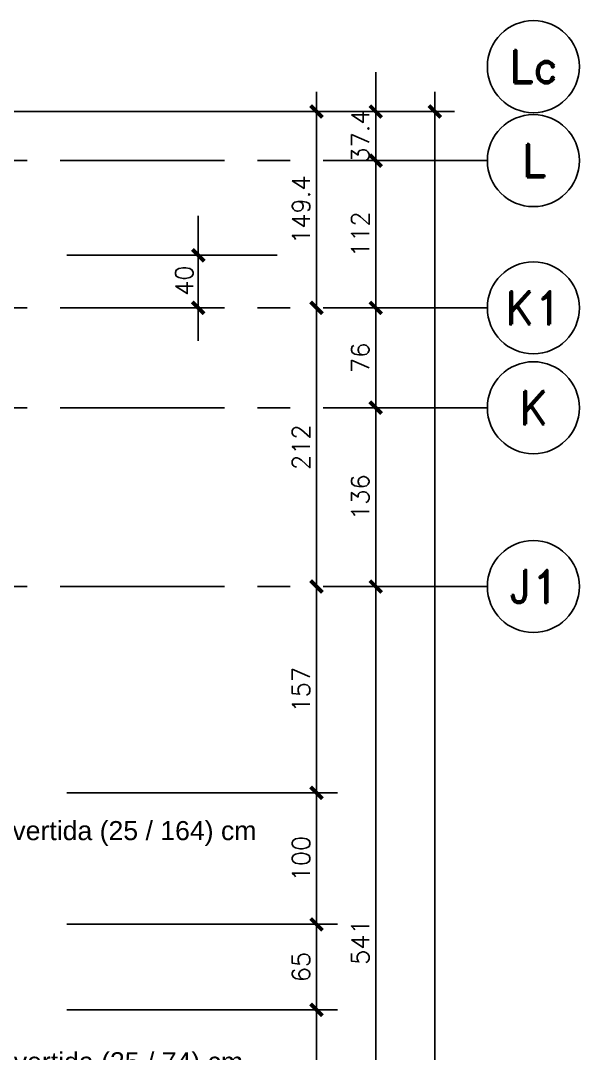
# Model space of a CAD drawing. Header units: millimetres. Extents: x 0 to 223, y -18 to 76.
# Drawn here: x 194.87 to 199.13, y 37.26 to 45.11 of the extents above; entities that cross this region are included whole.
import ezdxf
from ezdxf.enums import TextEntityAlignment as Align

# ---------------------------------------------------------------- set-up
doc = ezdxf.new("R2010")
doc.units = ezdxf.units.MM
doc.linetypes.add('CENTER', pattern=[2, 1.25, -0.25, 0.25, -0.25])
for name, color, linetype in [('Capa1', 8, 'Continuous'), ('COTAS', 1, 'Continuous'), ('COTAS1', 2, 'Continuous'), ('Cotas2', 1, 'Continuous'), ('EJES', 1, 'CENTER')]:
    doc.layers.add(name, color=color, linetype=linetype)
doc.styles.add('ROMAND', font='romand', dxfattribs={"height": 31.5})
doc.styles.add('ROMANS', font='romans.shx', dxfattribs={"height": 16.875})
doc.styles.get("Standard").update_dxf_attribs({"font": 'arial.ttf'})

# ---------------------------------------------------------------- blocks, each defined once
blk = doc.blocks.new('EJE-1')
at = {"color": 3, "linetype": 'Continuous'}
blk.add_circle((0, 0), 35, dxfattribs=at)
at = {"color": 5, "linetype": 'Continuous', "style": 'ROMAND'}
blk.add_attdef('0', text='', height=25, dxfattribs=at).set_placement((0.23, 0), align=Align.MIDDLE)
blk = doc.blocks.new('TICK1')
at = {"color": 2}
for points in [[(0, 0), (-1, 0)], [(0, 0), (1, 0)]]:
    blk.add_lwpolyline(points, dxfattribs=at)
at = {"color": 2, "const_width": 0.2}
blk.add_lwpolyline([(-0.3, -0.3), (0.3, 0.3)], dxfattribs=at)

msp = doc.modelspace()

# ---------------------------------------------------------------- linework, layer by layer
at = {"layer": 'COTAS', "color": 2}
for p, q in [((197.5761, 44.5734), (197.5761, 44.7234)), ((197.5761, 44.0496), (197.5761, 44.4234)), ((198.0261, 16.0467), (198.0261, 44.2734)), ((197.5761, 43.8996), (197.5761, 43.7496)), ((197.5761, 43.0796), (197.5761, 43.8996)), ((196.2261, 43.4796), (196.2261, 43.6296)), ((196.2261, 42.9296), (196.2261, 43.3296)), ((196.2261, 43.0796), (196.2261, 43.2296)), ((196.2261, 42.6796), (196.2261, 42.9296)), ((197.5761, 42.3197), (197.5761, 42.7796)), ((197.5761, 40.9595), (197.5761, 42.0197)), ((197.5761, 35.5497), (197.5761, 40.6595))]:
    msp.add_line(p, q, dxfattribs=at)
at = {"layer": 'COTAS1', "color": 2}
for p, q in [((197.1261, 44.2734), (197.1261, 43.0796)), ((197.1261, 42.7796), (197.1261, 40.9595)), ((197.1261, 40.6595), (197.1261, 39.3897)), ((197.1261, 39.0897), (197.1261, 38.3897)), ((197.1261, 38.0897), (197.1261, 37.7397)), ((197.1261, 37.4397), (197.1261, 36.7397))]:
    msp.add_line(p, q, dxfattribs=at)
at = {"layer": 'Cotas2'}
for p, q in [((193.8903, 44.4234), (198.1748, 44.4234)), ((195.2261, 43.3296), (196.8267, 43.3296)), ((197.2865, 39.2397), (195.2261, 39.2397)), ((197.2865, 38.2397), (195.2261, 38.2397)), ((197.2865, 37.5897), (195.2261, 37.5897))]:
    msp.add_line(p, q, dxfattribs=at)
at = {"layer": 'EJES'}
for p, q in [((198.4257, 44.0496), (177.2325, 44.0496)), ((198.4257, 42.9296), (193.3342, 42.9296)), ((198.4257, 42.1697), (177.2325, 42.1697)), ((198.4257, 40.8095), (177.2325, 40.8095))]:
    msp.add_line(p, q, dxfattribs=at)

# ---------------------------------------------------------------- block references
at = {"xscale": 0.0100000000002183, "yscale": 0.0100000000002183, "zscale": 0.0100000000002183}
for p, values in [((198.7757, 44.7647), {'0': 'Lc'}), ((198.7757, 44.0496), {'0': 'L'}), ((198.7757, 42.9296), {'0': 'K1'}), ((198.7757, 42.1697), {'0': 'K'}), ((198.7757, 40.8095), {'0': 'J1'})]:
    msp.add_blockref('EJE-1', p, dxfattribs=at).add_auto_attribs(values)
at = {"layer": 'COTAS', "color": 2, "xscale": 0.1500000000000909, "yscale": 0.1500000000000909, "zscale": 0.1500000000000909}
for p, rotation in [((197.5761, 44.4234), 270), ((198.0261, 44.4234), 90), ((197.5761, 44.0496), 90), ((197.5761, 44.0496), 90), ((196.2261, 43.3296), 270), ((196.2261, 42.9296), 90), ((197.5761, 42.9296), 270), ((197.5761, 42.9296), 90), ((197.5761, 42.1697), 90), ((197.5761, 42.1697), 270), ((197.5761, 40.8095), 270), ((197.5761, 40.8095), 90)]:
    msp.add_blockref('TICK1', p, dxfattribs=dict(at, rotation=rotation))
at = {"layer": 'COTAS1', "color": 2, "xscale": 0.1500000000000909, "yscale": 0.1500000000000909, "zscale": 0.1500000000000909}
for p, rotation in [((197.1261, 44.4234), 90), ((197.1261, 42.9296), 90), ((197.1261, 42.9296), 270), ((197.1261, 40.8095), 270), ((197.1261, 40.8095), 90), ((197.1261, 39.2397), 90), ((197.1261, 39.2397), 270), ((197.1261, 38.2397), 90), ((197.1261, 38.2397), 270), ((197.1261, 37.5897), 270), ((197.1261, 37.5897), 90)]:
    msp.add_blockref('TICK1', p, dxfattribs=dict(at, rotation=rotation))

# ---------------------------------------------------------------- texts
at = {"layer": 'Capa1', "char_height": 0.144975, "attachment_point": 1}
for s, insert in [('Viga invertida (25 / 164) cm', (194.1927, 39.0252)), ('Viga invertida (25 / 74) cm', (194.2036, 37.2665))]:
    msp.add_mtext_dynamic_manual_height_columns(s, width=2.767896, gutter_width=0.7249, heights=[0.2432], dxfattribs=dict(at, insert=insert))
at = {"layer": 'COTAS', "color": 3, "char_height": 0.135, "attachment_point": 5, "rotation": 90, "style": 'ROMANS'}
for s, insert in [('\\A1;37.4', (197.4586, 44.2365)), ('\\A1;112', (197.4586, 43.4896)), ('\\A1;40', (196.1199, 43.1363)), ('\\A1;76', (197.4586, 42.5496)), ('\\A1;136', (197.4586, 41.4896)), ('\\A1;541', (197.4586, 38.1046))]:
    msp.add_mtext(s, dxfattribs=dict(at, insert=insert))
at = {"layer": 'COTAS1', "color": 3, "char_height": 0.135, "attachment_point": 5, "rotation": 90, "style": 'ROMANS'}
for s, insert in [('\\A1;149.4', (197.0086, 43.6765)), ('\\A1;212', (197.0086, 41.8695)), ('\\A1;157', (197.0086, 40.0246)), ('\\A1;100', (197.0086, 38.7397)), ('\\A1;65', (197.0086, 37.9147))]:
    msp.add_mtext(s, dxfattribs=dict(at, insert=insert))

doc.saveas('drawing.dxf')
